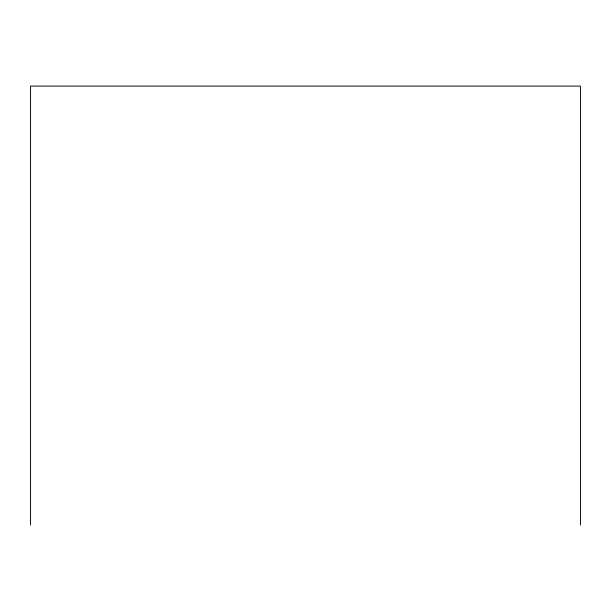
<?xml version="1.0" encoding="UTF-8"?>
<svg xmlns="http://www.w3.org/2000/svg" width="611" height="611" viewBox="0 0 611 611"><rect width="100%" height="100%" fill="white"/><g stroke="black" fill="none" stroke-linecap="round" stroke-linejoin="round"><path stroke-width="0.92" d="M580.45 524.902L580.45 86.098L30.55 86.098L30.55 524.902"/></g></svg>
